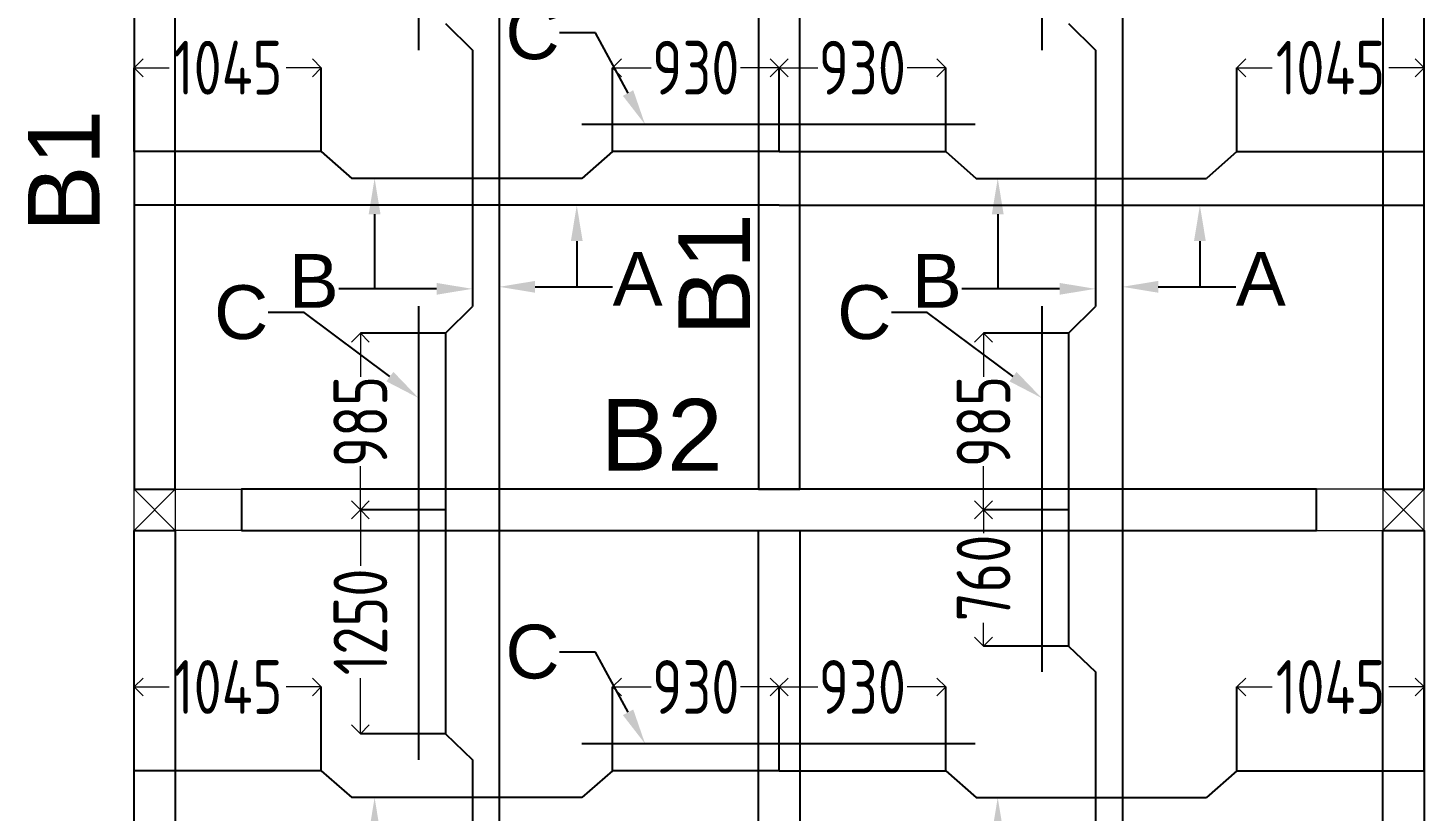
# Model space of a CAD drawing. Header units: inches. Extents: x -605 to 2991212, y -2872845 to 0.
# Drawn here: x 2795425 to 2803218, y -2650473 to -2646104 of the extents above; entities that cross this region are included whole.
import ezdxf
from ezdxf import colors
from ezdxf.entities.mleader import LeaderData, LeaderLine
from ezdxf.enums import TextEntityAlignment as Align
from ezdxf.math import Vec2, Vec3

# ---------------------------------------------------------------- set-up
doc = ezdxf.new("R2010")
doc.units = ezdxf.units.IN
doc.header["$LTSCALE"] = 600
doc.header["$MEASUREMENT"] = 0
doc.layers.add('RC BEAM', color=130, linetype='Continuous')
for name, color, linetype, lineweight in [('rDIMension', 1, 'Continuous', 18), ('rRCC 2', 40, 'Continuous', 15), ('rREINF 1', 1, 'Continuous', 25)]:
    doc.layers.add(name, color=color, linetype=linetype, lineweight=lineweight)
doc.styles.add('DIM', font='geniso.shx', dxfattribs={"width": 0.85})
doc.styles.get("Standard").update_dxf_attribs({"font": 'arial.ttf'})
doc.dimstyles.new('ST-100', dxfattribs={"dimscale": 100, "dimtxt": 2.5, "dimasz": 2, "dimexe": 0.18, "dimexo": 0.0625, "dimgap": 0.2, "dimtad": 0, "dimdec": 0, "dimzin": 0, "dimdsep": 46, "dimtxsty": 'DIM', "dimblk": 'OPEN90', "dimcen": 0.09, "dimclrd": 256, "dimclrt": 7, "dimadec": 0, "dimazin": 0, "dimtfac": 1, "dimtdec": 0, "dimtofl": 0, "dimtmove": 0, "dimatfit": 3, "dimldrblk": 'OPEN90', "dimfxl": 1, "dimtolj": 1, "dimtzin": 0, "dimlwd": -1, "dimarcsym": 0})

# ---------------------------------------------------------------- blocks, each defined once
blk = doc.blocks.new('_Open90')
at = {"color": 0, "linetype": 'ByBlock', "lineweight": -2}
for p, q in [((0, 0), (-1, 0)), ((-0.5, 0.5), (0, 0)), ((0, 0), (-0.5, -0.5))]:
    blk.add_line(p, q, dxfattribs=at)
blk = doc.blocks.new('*D2321')
at = {"layer": 'Defpoints', "color": 0}
for p in [(2796018.1, -2646325.8), (2796018.1, -2646793), (2797062.9, -2646793)]:
    blk.add_point(p, dxfattribs=at)
at = {"layer": 'rDIMension', "color": 0, "linetype": 'ByBlock', "lineweight": -2}
for p, q in [((2796018.1, -2646793), (2796018.1, -2646325.8)), ((2797062.9, -2646793), (2797062.9, -2646325.8))]:
    blk.add_line(p, q, dxfattribs=at)
at = {"layer": 'rDIMension'}
for p, q in [((2796118.1, -2646325.8), (2796214.5, -2646325.8)), ((2796962.9, -2646325.8), (2796866.5, -2646325.8))]:
    blk.add_line(p, q, dxfattribs=at)
at = {"layer": 'rDIMension', "xscale": 100, "yscale": 100, "zscale": 100, "rotation": 180}
blk.add_blockref('_Open90', (2796018.1, -2646325.8), dxfattribs=at)
at = {"layer": 'rDIMension', "xscale": 100, "yscale": 100, "zscale": 100}
blk.add_blockref('_Open90', (2797062.9, -2646325.8), dxfattribs=at)
at = {"layer": 'rDIMension', "color": 7, "insert": (2796540.5, -2646325.8), "char_height": 300, "attachment_point": 5, "style": 'DIM'}
blk.add_mtext('\\A1;1045', dxfattribs=at)
blk = doc.blocks.new('*D2322')
at = {"layer": 'Defpoints', "color": 0}
for p in [(2799618.1, -2646325.8), (2798688.4, -2646793), (2799618.1, -2646793)]:
    blk.add_point(p, dxfattribs=at)
at = {"layer": 'rDIMension', "color": 0, "linetype": 'ByBlock', "lineweight": -2}
for p, q in [((2798688.4, -2646793), (2798688.4, -2646325.8)), ((2799618.1, -2646793), (2799618.1, -2646325.8))]:
    blk.add_line(p, q, dxfattribs=at)
at = {"layer": 'rDIMension'}
for p, q in [((2798788.4, -2646325.8), (2798903.7, -2646325.8)), ((2799518.1, -2646325.8), (2799402.9, -2646325.8))]:
    blk.add_line(p, q, dxfattribs=at)
at = {"layer": 'rDIMension', "xscale": 100, "yscale": 100, "zscale": 100, "rotation": 180}
blk.add_blockref('_Open90', (2798688.4, -2646325.8), dxfattribs=at)
at = {"layer": 'rDIMension', "xscale": 100, "yscale": 100, "zscale": 100}
blk.add_blockref('_Open90', (2799618.1, -2646325.8), dxfattribs=at)
at = {"layer": 'rDIMension', "color": 7, "insert": (2799153.3, -2646325.8), "char_height": 300, "attachment_point": 5, "style": 'DIM'}
blk.add_mtext('\\A1;930', dxfattribs=at)
blk = doc.blocks.new('*D2323')
at = {"layer": 'Defpoints', "color": 0}
for p in [(2803218.2, -2646325.8), (2802173.4, -2646793), (2803218.2, -2646793)]:
    blk.add_point(p, dxfattribs=at)
at = {"layer": 'rDIMension', "color": 0, "linetype": 'ByBlock', "lineweight": -2}
for p, q in [((2802173.4, -2646793), (2802173.4, -2646325.8)), ((2803218.2, -2646793), (2803218.2, -2646325.8))]:
    blk.add_line(p, q, dxfattribs=at)
at = {"layer": 'rDIMension'}
for p, q in [((2802273.4, -2646325.8), (2802369.8, -2646325.8)), ((2803118.2, -2646325.8), (2803021.8, -2646325.8))]:
    blk.add_line(p, q, dxfattribs=at)
at = {"layer": 'rDIMension', "xscale": 100, "yscale": 100, "zscale": 100, "rotation": 180}
blk.add_blockref('_Open90', (2802173.4, -2646325.8), dxfattribs=at)
at = {"layer": 'rDIMension', "xscale": 100, "yscale": 100, "zscale": 100}
blk.add_blockref('_Open90', (2803218.2, -2646325.8), dxfattribs=at)
at = {"layer": 'rDIMension', "color": 7, "insert": (2802695.8, -2646325.8), "char_height": 300, "attachment_point": 5, "style": 'DIM'}
blk.add_mtext('\\A1;1045', dxfattribs=at)
blk = doc.blocks.new('*D2324')
at = {"layer": 'Defpoints', "color": 0}
for p in [(2799618.1, -2646325.8), (2799618.1, -2646793), (2800547.9, -2646793)]:
    blk.add_point(p, dxfattribs=at)
at = {"layer": 'rDIMension', "color": 0, "linetype": 'ByBlock', "lineweight": -2}
for p, q in [((2799618.1, -2646793), (2799618.1, -2646325.8)), ((2800547.9, -2646793), (2800547.9, -2646325.8))]:
    blk.add_line(p, q, dxfattribs=at)
at = {"layer": 'rDIMension'}
for p, q in [((2799718.1, -2646325.8), (2799833.4, -2646325.8)), ((2800447.9, -2646325.8), (2800332.6, -2646325.8))]:
    blk.add_line(p, q, dxfattribs=at)
at = {"layer": 'rDIMension', "xscale": 100, "yscale": 100, "zscale": 100, "rotation": 180}
blk.add_blockref('_Open90', (2799618.1, -2646325.8), dxfattribs=at)
at = {"layer": 'rDIMension', "xscale": 100, "yscale": 100, "zscale": 100}
blk.add_blockref('_Open90', (2800547.9, -2646325.8), dxfattribs=at)
at = {"layer": 'rDIMension', "color": 7, "insert": (2800083, -2646325.8), "char_height": 300, "attachment_point": 5, "style": 'DIM'}
blk.add_mtext('\\A1;930', dxfattribs=at)
blk = doc.blocks.new('*D2325')
at = {"layer": 'Defpoints', "color": 0}
for p in [(2796018.1, -2649780.5), (2796018.1, -2650247.8), (2797062.9, -2650247.8)]:
    blk.add_point(p, dxfattribs=at)
at = {"layer": 'rDIMension', "color": 0, "linetype": 'ByBlock', "lineweight": -2}
for p, q in [((2796018.1, -2650247.8), (2796018.1, -2649780.5)), ((2797062.9, -2650247.8), (2797062.9, -2649780.5))]:
    blk.add_line(p, q, dxfattribs=at)
at = {"layer": 'rDIMension'}
for p, q in [((2796118.1, -2649780.5), (2796214.5, -2649780.5)), ((2796962.9, -2649780.5), (2796866.5, -2649780.5))]:
    blk.add_line(p, q, dxfattribs=at)
at = {"layer": 'rDIMension', "xscale": 100, "yscale": 100, "zscale": 100, "rotation": 180}
blk.add_blockref('_Open90', (2796018.1, -2649780.5), dxfattribs=at)
at = {"layer": 'rDIMension', "xscale": 100, "yscale": 100, "zscale": 100}
blk.add_blockref('_Open90', (2797062.9, -2649780.5), dxfattribs=at)
at = {"layer": 'rDIMension', "color": 7, "insert": (2796540.5, -2649780.5), "char_height": 300, "attachment_point": 5, "style": 'DIM'}
blk.add_mtext('\\A1;1045', dxfattribs=at)
blk = doc.blocks.new('*D2326')
at = {"layer": 'Defpoints', "color": 0}
for p in [(2799618.1, -2649780.5), (2798688.4, -2650247.8), (2799618.1, -2650247.8)]:
    blk.add_point(p, dxfattribs=at)
at = {"layer": 'rDIMension', "color": 0, "linetype": 'ByBlock', "lineweight": -2}
for p, q in [((2798688.4, -2650247.8), (2798688.4, -2649780.5)), ((2799618.1, -2650247.8), (2799618.1, -2649780.5))]:
    blk.add_line(p, q, dxfattribs=at)
at = {"layer": 'rDIMension'}
for p, q in [((2798788.4, -2649780.5), (2798903.7, -2649780.5)), ((2799518.1, -2649780.5), (2799402.9, -2649780.5))]:
    blk.add_line(p, q, dxfattribs=at)
at = {"layer": 'rDIMension', "xscale": 100, "yscale": 100, "zscale": 100, "rotation": 180}
blk.add_blockref('_Open90', (2798688.4, -2649780.5), dxfattribs=at)
at = {"layer": 'rDIMension', "xscale": 100, "yscale": 100, "zscale": 100}
blk.add_blockref('_Open90', (2799618.1, -2649780.5), dxfattribs=at)
at = {"layer": 'rDIMension', "color": 7, "insert": (2799153.3, -2649780.5), "char_height": 300, "attachment_point": 5, "style": 'DIM'}
blk.add_mtext('\\A1;930', dxfattribs=at)
blk = doc.blocks.new('*D2327')
at = {"layer": 'Defpoints', "color": 0}
for p in [(2803218.2, -2649780.5), (2802173.4, -2650247.8), (2803218.2, -2650247.8)]:
    blk.add_point(p, dxfattribs=at)
at = {"layer": 'rDIMension', "color": 0, "linetype": 'ByBlock', "lineweight": -2}
for p, q in [((2802173.4, -2650247.8), (2802173.4, -2649780.5)), ((2803218.2, -2650247.8), (2803218.2, -2649780.5))]:
    blk.add_line(p, q, dxfattribs=at)
at = {"layer": 'rDIMension'}
for p, q in [((2802273.4, -2649780.5), (2802369.8, -2649780.5)), ((2803118.2, -2649780.5), (2803021.8, -2649780.5))]:
    blk.add_line(p, q, dxfattribs=at)
at = {"layer": 'rDIMension', "xscale": 100, "yscale": 100, "zscale": 100, "rotation": 180}
blk.add_blockref('_Open90', (2802173.4, -2649780.5), dxfattribs=at)
at = {"layer": 'rDIMension', "xscale": 100, "yscale": 100, "zscale": 100}
blk.add_blockref('_Open90', (2803218.2, -2649780.5), dxfattribs=at)
at = {"layer": 'rDIMension', "color": 7, "insert": (2802695.8, -2649780.5), "char_height": 300, "attachment_point": 5, "style": 'DIM'}
blk.add_mtext('\\A1;1045', dxfattribs=at)
blk = doc.blocks.new('*D2328')
at = {"layer": 'Defpoints', "color": 0}
for p in [(2799618.1, -2649780.5), (2799618.1, -2650247.8), (2800547.9, -2650247.8)]:
    blk.add_point(p, dxfattribs=at)
at = {"layer": 'rDIMension', "color": 0, "linetype": 'ByBlock', "lineweight": -2}
for p, q in [((2799618.1, -2650247.8), (2799618.1, -2649780.5)), ((2800547.9, -2650247.8), (2800547.9, -2649780.5))]:
    blk.add_line(p, q, dxfattribs=at)
at = {"layer": 'rDIMension'}
for p, q in [((2799718.1, -2649780.5), (2799833.4, -2649780.5)), ((2800447.9, -2649780.5), (2800332.6, -2649780.5))]:
    blk.add_line(p, q, dxfattribs=at)
at = {"layer": 'rDIMension', "xscale": 100, "yscale": 100, "zscale": 100, "rotation": 180}
blk.add_blockref('_Open90', (2799618.1, -2649780.5), dxfattribs=at)
at = {"layer": 'rDIMension', "xscale": 100, "yscale": 100, "zscale": 100}
blk.add_blockref('_Open90', (2800547.9, -2649780.5), dxfattribs=at)
at = {"layer": 'rDIMension', "color": 7, "insert": (2800083, -2649780.5), "char_height": 300, "attachment_point": 5, "style": 'DIM'}
blk.add_mtext('\\A1;930', dxfattribs=at)
blk = doc.blocks.new('*D2391')
at = {"layer": 'Defpoints', "color": 0}
for p in [(2797756, -2647807.1), (2797280.9, -2648792.3), (2797756, -2648792.3)]:
    blk.add_point(p, dxfattribs=at)
at = {"layer": 'rDIMension', "color": 0, "linetype": 'ByBlock', "lineweight": -2}
for p, q in [((2797756, -2647807.1), (2797280.9, -2647807.1)), ((2797756, -2648792.3), (2797280.9, -2648792.3))]:
    blk.add_line(p, q, dxfattribs=at)
at = {"layer": 'rDIMension'}
for p, q in [((2797280.9, -2647907.1), (2797280.9, -2648050.2)), ((2797280.9, -2648692.3), (2797280.9, -2648549.2))]:
    blk.add_line(p, q, dxfattribs=at)
at = {"layer": 'rDIMension', "xscale": 100, "yscale": 100, "zscale": 100}
for p, rotation in [((2797280.9, -2647807.1), 90), ((2797280.9, -2648792.3), 270)]:
    blk.add_blockref('_Open90', p, dxfattribs=dict(at, rotation=rotation))
at = {"layer": 'rDIMension', "color": 7, "insert": (2797280.9, -2648299.7), "char_height": 300, "attachment_point": 5, "rotation": 90, "style": 'DIM'}
blk.add_mtext('\\A1;985', dxfattribs=at)
blk = doc.blocks.new('*D2393')
at = {"layer": 'Defpoints', "color": 0}
for p in [(2801234.1, -2647807.1), (2800759.1, -2648792.3), (2801234.1, -2648792.3)]:
    blk.add_point(p, dxfattribs=at)
at = {"layer": 'rDIMension', "color": 0, "linetype": 'ByBlock', "lineweight": -2}
for p, q in [((2801234.1, -2647807.1), (2800759.1, -2647807.1)), ((2801234.1, -2648792.3), (2800759.1, -2648792.3))]:
    blk.add_line(p, q, dxfattribs=at)
at = {"layer": 'rDIMension'}
for p, q in [((2800759.1, -2647907.1), (2800759.1, -2648050.2)), ((2800759.1, -2648692.3), (2800759.1, -2648549.2))]:
    blk.add_line(p, q, dxfattribs=at)
at = {"layer": 'rDIMension', "xscale": 100, "yscale": 100, "zscale": 100}
for p, rotation in [((2800759.1, -2647807.1), 90), ((2800759.1, -2648792.3), 270)]:
    blk.add_blockref('_Open90', p, dxfattribs=dict(at, rotation=rotation))
at = {"layer": 'rDIMension', "color": 7, "insert": (2800759.1, -2648299.7), "char_height": 300, "attachment_point": 5, "rotation": 90, "style": 'DIM'}
blk.add_mtext('\\A1;985', dxfattribs=at)
blk = doc.blocks.new('*D2394')
at = {"layer": 'Defpoints', "color": 0}
for p in [(2797756, -2648792.3), (2797280.9, -2650042.3), (2797756, -2650042.3)]:
    blk.add_point(p, dxfattribs=at)
at = {"layer": 'rDIMension', "color": 0, "linetype": 'ByBlock', "lineweight": -2}
for p, q in [((2797756, -2648792.3), (2797280.9, -2648792.3)), ((2797756, -2650042.3), (2797280.9, -2650042.3))]:
    blk.add_line(p, q, dxfattribs=at)
at = {"layer": 'rDIMension'}
for p, q in [((2797280.9, -2648892.3), (2797280.9, -2649103.9)), ((2797280.9, -2649942.3), (2797280.9, -2649730.6))]:
    blk.add_line(p, q, dxfattribs=at)
at = {"layer": 'rDIMension', "xscale": 100, "yscale": 100, "zscale": 100}
for p, rotation in [((2797280.9, -2648792.3), 90), ((2797280.9, -2650042.3), 270)]:
    blk.add_blockref('_Open90', p, dxfattribs=dict(at, rotation=rotation))
at = {"layer": 'rDIMension', "color": 7, "insert": (2797280.9, -2649417.3), "char_height": 300, "attachment_point": 5, "rotation": 90, "style": 'DIM'}
blk.add_mtext('\\A1;1250', dxfattribs=at)
blk = doc.blocks.new('*D2396')
at = {"layer": 'Defpoints', "color": 0}
for p in [(2800759.1, -2648792.3), (2801234.1, -2648792.3), (2801234.1, -2649552.3)]:
    blk.add_point(p, dxfattribs=at)
at = {"layer": 'rDIMension', "color": 0, "linetype": 'ByBlock', "lineweight": -2}
for p, q in [((2801234.1, -2648792.3), (2800759.1, -2648792.3)), ((2801234.1, -2649552.3), (2800759.1, -2649552.3))]:
    blk.add_line(p, q, dxfattribs=at)
at = {"layer": 'rDIMension'}
for p, q in [((2800759.1, -2648892.3), (2800759.1, -2648922.7)), ((2800759.1, -2649452.3), (2800759.1, -2649421.9))]:
    blk.add_line(p, q, dxfattribs=at)
at = {"layer": 'rDIMension', "xscale": 100, "yscale": 100, "zscale": 100}
for p, rotation in [((2800759.1, -2648792.3), 90), ((2800759.1, -2649552.3), 270)]:
    blk.add_blockref('_Open90', p, dxfattribs=dict(at, rotation=rotation))
at = {"layer": 'rDIMension', "color": 7, "insert": (2800759.1, -2649172.3), "char_height": 300, "attachment_point": 5, "rotation": 90, "style": 'DIM'}
blk.add_mtext('\\A1;760', dxfattribs=at)

msp = doc.modelspace()

# ---------------------------------------------------------------- linework, layer by layer
at = {"layer": 'RC BEAM', "color": 1}
for points in [[(2797606, -2644018.3), (2797606, -2646227.3)], [(2801084.1, -2644018.3), (2801084.1, -2646227.3)], [(2798056, -2645093.8), (2798056, -2648792.3)], [(2801534.1, -2645093.8), (2801534.1, -2648792.3)], [(2797756, -2646078.9), (2797906, -2646227.3)], [(2801234.1, -2646078.9), (2801384.1, -2646227.3)], [(2797906, -2646227.3), (2797906, -2647658.8)], [(2801384.1, -2646227.3), (2801384.1, -2647658.8)], [(2800712.7, -2646643), (2798517.3, -2646643)], [(2797062.9, -2646793), (2796018.1, -2646793)], [(2797062.9, -2646793), (2797233, -2646943)], [(2798688.4, -2646793), (2798517.3, -2646943)], [(2799618.1, -2646793), (2798688.4, -2646793)], [(2799618.1, -2646793), (2800547.9, -2646793)], [(2800547.9, -2646793), (2800719, -2646943)], [(2802173.4, -2646793), (2802003.3, -2646943)], [(2802173.4, -2646793), (2803218.2, -2646793)], [(2798517.3, -2646943), (2797233, -2646943)], [(2800719, -2646943), (2802003.3, -2646943)], [(2799618.1, -2647093), (2796018.1, -2647093)], [(2799618.1, -2647093), (2803218.2, -2647093)], [(2797606, -2647656.6), (2797606, -2650187.4)], [(2797756, -2647807.1), (2797906, -2647658.8)], [(2801084.1, -2647656.6), (2801084.1, -2649697)], [(2801234.1, -2647807.1), (2801384.1, -2647658.8)], [(2797756, -2647807.1), (2797756, -2648792.3)], [(2801234.1, -2647807.1), (2801234.1, -2648792.3)], [(2797756, -2648792.3), (2797756, -2650042.3)], [(2798056, -2648792.3), (2798056, -2653562.3)], [(2801234.1, -2648792.3), (2801234.1, -2649552.3)], [(2801534.1, -2648792.3), (2801534.1, -2651717.3)], [(2801234.1, -2649552.3), (2801384.1, -2649697)], [(2801384.1, -2649697), (2801384.1, -2650697.5)], [(2797756, -2650042.3), (2797906, -2650187.4)], [(2800712.7, -2650097.8), (2798517.3, -2650097.8)], [(2797906, -2650187.4), (2797906, -2652167.1)], [(2797062.9, -2650247.8), (2796018.1, -2650247.8)], [(2797062.9, -2650247.8), (2797233, -2650397.8)], [(2798688.4, -2650247.8), (2798517.3, -2650397.8)], [(2799618.1, -2650247.8), (2798688.4, -2650247.8)], [(2799618.1, -2650247.8), (2800547.9, -2650247.8)], [(2800547.9, -2650247.8), (2800719, -2650397.8)], [(2802173.4, -2650247.8), (2802003.3, -2650397.8)], [(2802173.4, -2650247.8), (2803218.2, -2650247.8)], [(2798517.3, -2650397.8), (2797233, -2650397.8)], [(2800719, -2650397.8), (2802003.3, -2650397.8)]]:
    msp.add_lwpolyline(points, dxfattribs=at)
at = {"layer": 'RC BEAM'}
for points in [[(2796018.1, -2648677.3), (2796248.1, -2648677.3), (2796248.1, -2645208.8), (2796018.1, -2645208.8)], [(2802988.2, -2648677.3), (2803218.2, -2648677.3), (2803218.2, -2645208.8), (2802988.2, -2645208.8)], [(2796618.1, -2648907.3), (2802618.2, -2648907.3), (2802618.2, -2648677.3), (2796618.1, -2648677.3)], [(2796248.1, -2653447.3), (2796018.1, -2653447.3), (2796018.1, -2648907.3), (2796248.1, -2648907.3)], [(2803218.2, -2653447.3), (2802988.2, -2653447.3), (2802988.2, -2648907.3), (2803218.2, -2648907.3)]]:
    msp.add_lwpolyline(points, close=True, dxfattribs=at)
at = {"layer": 'RC BEAM', "color": 4}
for points in [[(2799503.1, -2648677.3), (2799733.1, -2648677.3), (2799733.1, -2645208.8), (2799503.1, -2645208.8)], [(2799733.1, -2653447.3), (2799503.1, -2653447.3), (2799503.1, -2648907.3), (2799733.1, -2648907.3)]]:
    msp.add_lwpolyline(points, close=True, dxfattribs=at)
at = {"layer": 'rRCC 2', "color": 6}
for p, q in [((2796018.1, -2648677.3), (2796248.1, -2648907.3)), ((2796018.1, -2648907.3), (2796248.1, -2648677.3)), ((2803218.2, -2648677.3), (2802988.2, -2648907.3)), ((2803218.2, -2648907.3), (2802988.2, -2648677.3))]:
    msp.add_line(p, q, dxfattribs=at)
for points in [[(2796018.1, -2648907.3), (2796018.1, -2648677.3), (2796618.1, -2648677.3), (2796618.1, -2648907.3)], [(2796018.1, -2648677.3), (2796248.1, -2648677.3), (2796248.1, -2648907.3), (2796018.1, -2648907.3)], [(2803218.2, -2648907.3), (2803218.2, -2648677.3), (2802618.2, -2648677.3), (2802618.2, -2648907.3)], [(2803218.2, -2648677.3), (2802988.2, -2648677.3), (2802988.2, -2648907.3), (2803218.2, -2648907.3)]]:
    msp.add_lwpolyline(points, close=True, dxfattribs=at)

# ---------------------------------------------------------------- texts
at = {"layer": 'rRCC 2'}
for p in [(2795625.3, -2646902), (2799256.1, -2647479.3)]:
    msp.add_text('B1', height=400, rotation=90, dxfattribs=at).set_placement(p, align=Align.MIDDLE_CENTER)
msp.add_text('B2', height=400, dxfattribs=at).set_placement((2798961.8, -2648373.6), align=Align.MIDDLE_CENTER)

# ---------------------------------------------------------------- dimensions: what is measured, and where the dimension line sits
at = {"layer": 'rDIMension', "color": 1, "linetype": 'ByBlock'}
for base, p1, p2, picture, middle in [((2796018.1, -2646325.8), (2797062.9, -2646793), (2796018.1, -2646793), '*D2321', (2796540.5, -2646325.8)), ((2799618.1, -2646325.8), (2798688.4, -2646793), (2799618.1, -2646793), '*D2322', (2799153.3, -2646325.8)), ((2796018.1, -2649780.5), (2797062.9, -2650247.8), (2796018.1, -2650247.8), '*D2325', (2796540.5, -2649780.5)), ((2799618.1, -2649780.5), (2798688.4, -2650247.8), (2799618.1, -2650247.8), '*D2326', (2799153.3, -2649780.5))]:
    dim = msp.add_linear_dim(base=base, p1=p1, p2=p2, dimstyle='ST-100', override={"dimtxt": 3, "dimasz": 1, "dimexe": 0, "dimexo": 0, "dimblk": 'Open90', "dimtmove": 1, "dimfxl": 1.25, "dimtfillclr": 256, "dimarcsym": 2}, dxfattribs=at)
    dim.commit()
    dim.dimension.update_dxf_attribs({"geometry": picture, "text_midpoint": middle})
for base, p1, p2, angle, picture, middle in [((2799618.1, -2646325.8), (2800547.9, -2646793), (2799618.1, -2646793), 180, '*D2324', (2800083, -2646325.8)), ((2803218.2, -2646325.8), (2802173.4, -2646793), (2803218.2, -2646793), 180, '*D2323', (2802695.8, -2646325.8)), ((2797280.9, -2648792.3), (2797756, -2647807.1), (2797756, -2648792.3), 90, '*D2391', (2797280.9, -2648299.7)), ((2800759.1, -2648792.3), (2801234.1, -2647807.1), (2801234.1, -2648792.3), 90, '*D2393', (2800759.1, -2648299.7)), ((2797280.9, -2650042.3), (2797756, -2648792.3), (2797756, -2650042.3), 90, '*D2394', (2797280.9, -2649417.3)), ((2800759.1, -2648792.3), (2801234.1, -2649552.3), (2801234.1, -2648792.3), 90, '*D2396', (2800759.1, -2649172.3)), ((2799618.1, -2649780.5), (2800547.9, -2650247.8), (2799618.1, -2650247.8), 180, '*D2328', (2800083, -2649780.5)), ((2803218.2, -2649780.5), (2802173.4, -2650247.8), (2803218.2, -2650247.8), 180, '*D2327', (2802695.8, -2649780.5))]:
    dim = msp.add_linear_dim(base=base, p1=p1, p2=p2, angle=angle, dimstyle='ST-100', override={"dimtxt": 3, "dimasz": 1, "dimexe": 0, "dimexo": 0, "dimblk": 'Open90', "dimtmove": 1, "dimfxl": 1.25, "dimtfillclr": 256, "dimarcsym": 2}, dxfattribs=at)
    dim.commit()
    dim.dimension.update_dxf_attribs({"geometry": picture, "text_midpoint": middle})

# ---------------------------------------------------------------- leaders
at = {"layer": 'rREINF 1', "color": 3, "linetype": 'ByBlock'}
ml = msp.add_multileader_mtext('Standard', dxfattribs=at)
ml.set_content('C', color=3)
ml.set_leader_properties()
ml.build(insert=Vec2(0, 0))
ml.multileader.update_dxf_attribs({"text_top_attachment_type": 0, "text_bottom_attachment_type": 0, "dogleg_length": 200, "arrow_head_size": 200})
ctx = ml.context
ctx.base_point, ctx.char_height, ctx.arrow_head_size, ctx.landing_gap_size, ctx.plane_origin = Vec3(2798127.6, -2646130.8), 300, 200, 0.09, Vec3(2798449, -2647130.9)
ctx.text_align_type = 2
notes = []
notes.append((ctx, [(1, (1, 1, 0), (2798593, -2646130.8), (-1, 0), 200, [(0, [(2798870.4, -2646643)], 256, [])])]))
ctx.mtext.insert, ctx.mtext.alignment, ctx.mtext.flow_direction = Vec3(2798392.9, -2645978.3), 3, 5
ml = msp.add_multileader_mtext('Standard', dxfattribs=at)
ml.set_content('B', color=3)
ml.set_leader_properties()
ml.build(insert=Vec2(0, 0))
ml.multileader.update_dxf_attribs({"text_top_attachment_type": 0, "text_bottom_attachment_type": 0, "dogleg_length": 200, "arrow_head_size": 200})
ctx = ml.context
ctx.base_point, ctx.char_height, ctx.arrow_head_size, ctx.landing_gap_size, ctx.plane_origin = Vec3(2796933.6, -2647559.4), 300, 200, 0.09, Vec3(2797394.5, -2646966.2)
ctx.text_align_type = 2
notes.append((ctx, [(0, (1, 1, 0), (2797360.4, -2647559.4), (-1, 0), 200, [(0, [(2797360.4, -2646943)], 256, [])])]))
ctx.mtext.insert, ctx.mtext.alignment, ctx.mtext.flow_direction = Vec3(2797160.3, -2647365), 3, 5
ml = msp.add_multileader_mtext('Standard', dxfattribs=at)
ml.set_content('B', color=3)
ml.set_leader_properties()
ml.build(insert=Vec2(0, 0))
ml.multileader.update_dxf_attribs({"text_top_attachment_type": 0, "text_bottom_attachment_type": 0, "dogleg_length": 200, "arrow_head_size": 200})
ctx = ml.context
ctx.base_point, ctx.char_height, ctx.arrow_head_size, ctx.landing_gap_size, ctx.plane_origin = Vec3(2800411.8, -2647559.4), 300, 200, 0.09, Vec3(2800872.6, -2646966.2)
ctx.text_align_type = 2
notes.append((ctx, [(0, (1, 1, 0), (2800838.5, -2647559.4), (-1, 0), 200, [(0, [(2800838.5, -2646943)], 256, [])])]))
ctx.mtext.insert, ctx.mtext.alignment, ctx.mtext.flow_direction = Vec3(2800638.4, -2647365), 3, 5
ml = msp.add_multileader_mtext('Standard', dxfattribs=at)
ml.set_content('A', color=3)
ml.set_leader_properties()
ml.build(insert=Vec2(0, 0))
ml.multileader.update_dxf_attribs({"text_top_attachment_type": 0, "text_bottom_attachment_type": 0, "dogleg_length": 200, "arrow_head_size": 200})
ctx = ml.context
ctx.base_point, ctx.char_height, ctx.arrow_head_size, ctx.landing_gap_size, ctx.plane_origin = Vec3(2798688.8, -2647548.2), 300, 200, 0.09, Vec3(2798642.2, -2646955)
notes.append((ctx, [(0, (1, 1, 0), (2798488.8, -2647548.2), (1, 0), 200, [(0, [(2798488.8, -2647093)], 256, [])])]))
ctx.mtext.insert, ctx.mtext.flow_direction = Vec3(2798688.9, -2647353.8), 5
ml = msp.add_multileader_mtext('Standard', dxfattribs=at)
ml.set_content('A', color=3)
ml.set_leader_properties()
ml.build(insert=Vec2(0, 0))
ml.multileader.update_dxf_attribs({"text_top_attachment_type": 0, "text_bottom_attachment_type": 0, "dogleg_length": 200, "arrow_head_size": 200})
ctx = ml.context
ctx.base_point, ctx.char_height, ctx.arrow_head_size, ctx.landing_gap_size, ctx.plane_origin = Vec3(2802166.9, -2647548.2), 300, 200, 0.09, Vec3(2802120.3, -2646955)
notes.append((ctx, [(0, (1, 1, 0), (2801966.9, -2647548.2), (1, 0), 200, [(0, [(2801966.9, -2647093)], 256, [])])]))
ctx.mtext.insert, ctx.mtext.flow_direction = Vec3(2802167, -2647353.8), 5
ml = msp.add_multileader_mtext('Standard', dxfattribs=at)
ml.set_content('', color=3)
ml.set_leader_properties()
ml.build(insert=Vec2(0, 0))
ml.multileader.update_dxf_attribs({"text_top_attachment_type": 0, "text_bottom_attachment_type": 0, "dogleg_length": 200, "arrow_head_size": 200})
ctx = ml.context
ctx.base_point, ctx.char_height, ctx.arrow_head_size, ctx.landing_gap_size, ctx.plane_origin = Vec3(2797160.2, -2647559.4), 300, 200, 0.09, Vec3(2797963.7, -2647559.4)
ctx.text_align_type = 2
notes.append((ctx, [(0, (1, 1, 0), (2797360.4, -2647559.4), (-1, 0), 200, [(0, [(2797906, -2647559.4)], 256, [])])]))
ctx.mtext.insert, ctx.mtext.alignment, ctx.mtext.flow_direction = Vec3(2797160.3, -2647409.4), 3, 5
ml = msp.add_multileader_mtext('Standard', dxfattribs=at)
ml.set_content('', color=3)
ml.set_leader_properties()
ml.build(insert=Vec2(0, 0))
ml.multileader.update_dxf_attribs({"text_top_attachment_type": 0, "text_bottom_attachment_type": 0, "dogleg_length": 200, "arrow_head_size": 200})
ctx = ml.context
ctx.base_point, ctx.char_height, ctx.arrow_head_size, ctx.landing_gap_size, ctx.plane_origin = Vec3(2798688.8, -2647548.2), 300, 200, 0.09, Vec3(2798072.9, -2647548.2)
notes.append((ctx, [(0, (1, 1, 0), (2798488.8, -2647548.2), (1, 0), 200, [(0, [(2798056, -2647548.2)], 256, [])])]))
ctx.mtext.insert, ctx.mtext.flow_direction = Vec3(2798688.9, -2647398.2), 5
ml = msp.add_multileader_mtext('Standard', dxfattribs=at)
ml.set_content('', color=3)
ml.set_leader_properties()
ml.build(insert=Vec2(0, 0))
ml.multileader.update_dxf_attribs({"text_top_attachment_type": 0, "text_bottom_attachment_type": 0, "dogleg_length": 200, "arrow_head_size": 200})
ctx = ml.context
ctx.base_point, ctx.char_height, ctx.arrow_head_size, ctx.landing_gap_size, ctx.plane_origin = Vec3(2800638.3, -2647559.4), 300, 200, 0.09, Vec3(2801441.8, -2647559.4)
ctx.text_align_type = 2
notes.append((ctx, [(0, (1, 1, 0), (2800838.5, -2647559.4), (-1, 0), 200, [(0, [(2801384.1, -2647559.4)], 256, [])])]))
ctx.mtext.insert, ctx.mtext.alignment, ctx.mtext.flow_direction = Vec3(2800638.4, -2647409.4), 3, 5
ml = msp.add_multileader_mtext('Standard', dxfattribs=at)
ml.set_content('', color=3)
ml.set_leader_properties()
ml.build(insert=Vec2(0, 0))
ml.multileader.update_dxf_attribs({"text_top_attachment_type": 0, "text_bottom_attachment_type": 0, "dogleg_length": 200, "arrow_head_size": 200})
ctx = ml.context
ctx.base_point, ctx.char_height, ctx.arrow_head_size, ctx.landing_gap_size, ctx.plane_origin = Vec3(2802166.9, -2647548.2), 300, 200, 0.09, Vec3(2801551.1, -2647548.2)
notes.append((ctx, [(0, (1, 1, 0), (2801966.9, -2647548.2), (1, 0), 200, [(0, [(2801534.1, -2647548.2)], 256, [])])]))
ctx.mtext.insert, ctx.mtext.flow_direction = Vec3(2802167, -2647398.2), 5
ml = msp.add_multileader_mtext('Standard', dxfattribs=at)
ml.set_content('C', color=3)
ml.set_leader_properties()
ml.build(insert=Vec2(0, 0))
ml.multileader.update_dxf_attribs({"text_top_attachment_type": 0, "text_bottom_attachment_type": 0, "dogleg_length": 200, "arrow_head_size": 200})
ctx = ml.context
ctx.base_point, ctx.char_height, ctx.arrow_head_size, ctx.landing_gap_size, ctx.plane_origin = Vec3(2796501.5, -2647692), 300, 200, 0.09, Vec3(2797184.6, -2648419.4)
ctx.text_align_type = 2
notes.append((ctx, [(1, (1, 1, 0), (2796966.9, -2647692), (-1, 0), 200, [(0, [(2797606, -2648168.8)], 256, [])])]))
ctx.mtext.insert, ctx.mtext.alignment, ctx.mtext.flow_direction = Vec3(2796766.8, -2647539.4), 3, 5
ml = msp.add_multileader_mtext('Standard', dxfattribs=at)
ml.set_content('C', color=3)
ml.set_leader_properties()
ml.build(insert=Vec2(0, 0))
ml.multileader.update_dxf_attribs({"text_top_attachment_type": 0, "text_bottom_attachment_type": 0, "dogleg_length": 200, "arrow_head_size": 200})
ctx = ml.context
ctx.base_point, ctx.char_height, ctx.arrow_head_size, ctx.landing_gap_size, ctx.plane_origin = Vec3(2799979.6, -2647692), 300, 200, 0.09, Vec3(2800662.7, -2648419.4)
ctx.text_align_type = 2
notes.append((ctx, [(1, (1, 1, 0), (2800445, -2647692), (-1, 0), 200, [(0, [(2801084.1, -2648168.8)], 256, [])])]))
ctx.mtext.insert, ctx.mtext.alignment, ctx.mtext.flow_direction = Vec3(2800244.9, -2647539.4), 3, 5
ml = msp.add_multileader_mtext('Standard', dxfattribs=at)
ml.set_content('C', color=3)
ml.set_leader_properties()
ml.build(insert=Vec2(0, 0))
ml.multileader.update_dxf_attribs({"text_top_attachment_type": 0, "text_bottom_attachment_type": 0, "dogleg_length": 200, "arrow_head_size": 200})
ctx = ml.context
ctx.base_point, ctx.char_height, ctx.arrow_head_size, ctx.landing_gap_size, ctx.plane_origin = Vec3(2798127.6, -2649585.6), 300, 200, 0.09, Vec3(2798449, -2650585.6)
ctx.text_align_type = 2
notes.append((ctx, [(1, (1, 1, 0), (2798593, -2649585.6), (-1, 0), 200, [(0, [(2798870.4, -2650097.8)], 256, [])])]))
ctx.mtext.insert, ctx.mtext.alignment, ctx.mtext.flow_direction = Vec3(2798392.9, -2649433), 3, 5
ml = msp.add_multileader_mtext('Standard', dxfattribs=at)
ml.set_content('B', color=3)
ml.set_leader_properties()
ml.build(insert=Vec2(0, 0))
ml.multileader.update_dxf_attribs({"text_top_attachment_type": 0, "text_bottom_attachment_type": 0, "dogleg_length": 200, "arrow_head_size": 200})
ctx = ml.context
ctx.base_point, ctx.char_height, ctx.arrow_head_size, ctx.landing_gap_size, ctx.plane_origin = Vec3(2796933.6, -2651014.2), 300, 200, 0.09, Vec3(2797394.5, -2650420.9)
ctx.text_align_type = 2
notes.append((ctx, [(0, (1, 1, 0), (2797360.4, -2651014.2), (-1, 0), 200, [(0, [(2797360.4, -2650397.8)], 256, [])])]))
ctx.mtext.insert, ctx.mtext.alignment, ctx.mtext.flow_direction = Vec3(2797160.3, -2650819.8), 3, 5
ml = msp.add_multileader_mtext('Standard', dxfattribs=at)
ml.set_content('B', color=3)
ml.set_leader_properties()
ml.build(insert=Vec2(0, 0))
ml.multileader.update_dxf_attribs({"text_top_attachment_type": 0, "text_bottom_attachment_type": 0, "dogleg_length": 200, "arrow_head_size": 200})
ctx = ml.context
ctx.base_point, ctx.char_height, ctx.arrow_head_size, ctx.landing_gap_size, ctx.plane_origin = Vec3(2800411.8, -2651014.2), 300, 200, 0.09, Vec3(2800872.6, -2650420.9)
ctx.text_align_type = 2
notes.append((ctx, [(0, (1, 1, 0), (2800838.5, -2651014.2), (-1, 0), 200, [(0, [(2800838.5, -2650397.8)], 256, [])])]))
ctx.mtext.insert, ctx.mtext.alignment, ctx.mtext.flow_direction = Vec3(2800638.4, -2650819.8), 3, 5
for ctx, leaders in notes:
    for number, flags, end, landing, length, lines in leaders:
        leader = LeaderData()
        leader.index, (leader.has_last_leader_line, leader.has_dogleg_vector, leader.attachment_direction) = number, flags
        leader.last_leader_point, leader.dogleg_vector, leader.dogleg_length = Vec3(end), Vec3(landing), length
        for number, points, colour, breaks in lines:
            line = LeaderLine()
            line.index, line.vertices, line.color, line.breaks = number, Vec3.list(points), colors.encode_raw_color(colour), breaks
            leader.lines.append(line)
        ctx.leaders.append(leader)

doc.saveas('drawing.dxf')
